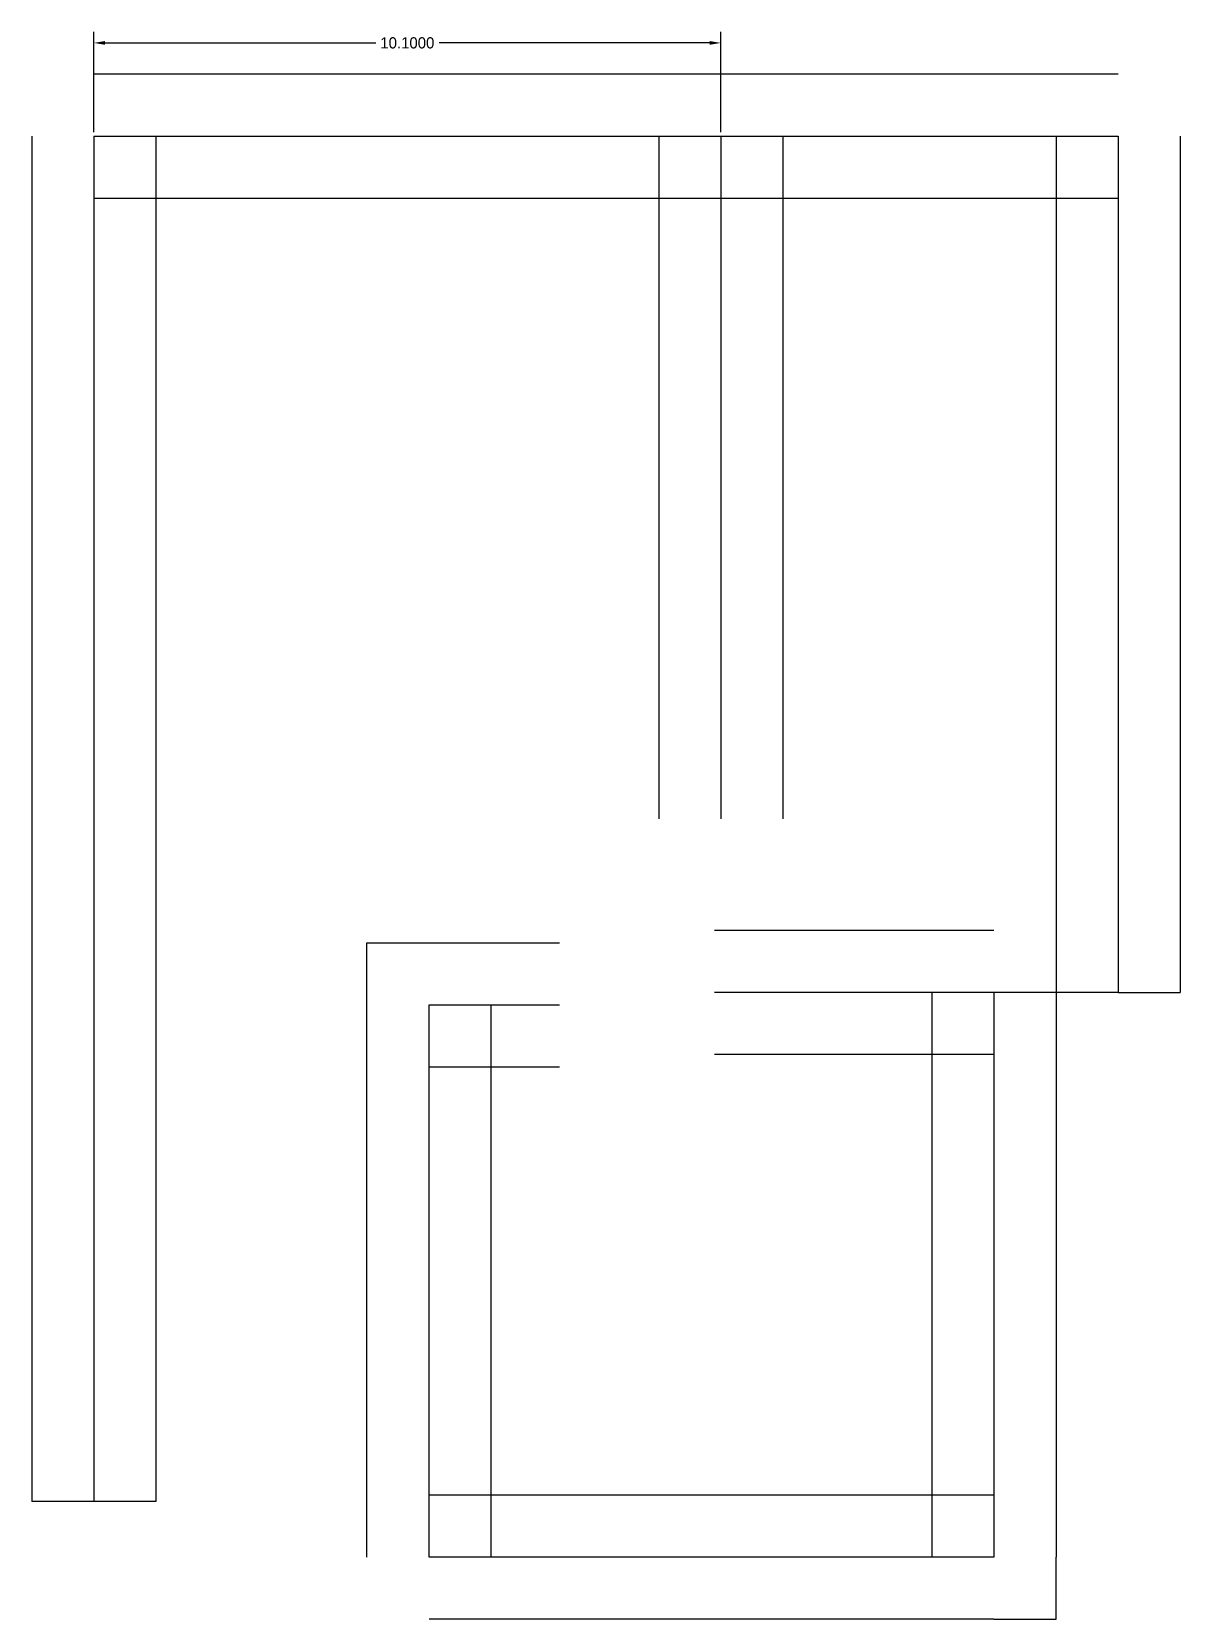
# Model space of a CAD drawing. Header units: inches. Extents: x 14 to 32.5, y 11.1 to 36.7.
import ezdxf

# ---------------------------------------------------------------- set-up
doc = ezdxf.new("R2010")
doc.units = ezdxf.units.IN
doc.header["$MEASUREMENT"] = 0
doc.dimstyles.get("Standard").update_dxf_attribs({"dimtxt": 0.18, "dimasz": 0.18, "dimexe": 0.18, "dimexo": 0.0625, "dimgap": 0.09, "dimtad": 0, "dimtih": 1, "dimtoh": 1, "dimdec": 4, "dimzin": 0, "dimdsep": 46, "dimtxsty": 'Standard', "dimcen": 0.09, "dimadec": 0, "dimazin": 0, "dimtfac": 1, "dimtdec": 4, "dimtofl": 0, "dimtmove": 0, "dimatfit": 3, "dimfxl": 1, "dimtolj": 1, "dimtzin": 0, "dimarcsym": 0})

# ---------------------------------------------------------------- blocks, each defined once
blk = doc.blocks.new('*D3')
at = {"color": 0, "lineweight": -2}
for p, q in [((15, 35.0625), (15, 36.68)), ((25.1, 35.0625), (25.1, 36.68)), ((15.18, 36.5), (19.54, 36.5)), ((24.92, 36.5), (20.56, 36.5))]:
    blk.add_line(p, q, dxfattribs=at)
at = {"color": 0}
for points in [[(15.18, 36.53), (15.18, 36.47), (15, 36.5)], [(24.92, 36.53), (24.92, 36.47), (25.1, 36.5)]]:
    blk.add_solid(points, dxfattribs=at)
at = {"layer": 'Defpoints', "color": 0}
for p in [(25.1, 36.5), (15, 35), (25.1, 35)]:
    blk.add_point(p, dxfattribs=at)
at = {"color": 0, "insert": (20.05, 36.5), "char_height": 0.18, "attachment_point": 5}
blk.add_mtext('\\A1;10.1000', dxfattribs=at)

msp = doc.modelspace()

# ---------------------------------------------------------------- linework, layer by layer
for p, q in [((15, 36), (25.1, 36)), ((25.1, 36), (31.5, 36)), ((14, 35), (14, 13)), ((15, 35), (25.1, 35)), ((15, 35), (15, 13)), ((16, 35), (16, 13)), ((24.1, 35), (24.1, 24)), ((25.1, 35), (31.5, 35)), ((25.1, 35), (25.1, 24)), ((26.1, 35), (26.1, 24)), ((26.1, 35), (26.1, 24)), ((26.1, 35), (26.1, 24)), ((30.5, 35), (30.5, 21.2)), ((31.5, 35), (31.5, 21.2)), ((32.5, 35), (32.5, 21.2)), ((15, 34), (25.1, 34)), ((25.1, 34), (31.5, 34)), ((19.4, 21), (19.4, 22)), ((19.4, 22), (20.4, 22)), ((20.4, 22), (22.5, 22)), ((20.4, 22), (22.5, 22)), ((20.4, 22), (22.5, 22)), ((20.4, 22), (22.5, 22)), ((20.4, 22), (22.5, 22)), ((20.4, 22), (22.5, 22)), ((29.5, 22.2), (25, 22.2)), ((19.4, 12.1), (19.4, 21)), ((20.4, 21), (20.4, 21)), ((20.4, 12.1), (20.4, 21)), ((20.4, 21), (22.5, 21)), ((21.4, 12.1), (21.4, 21)), ((29.5, 21.2), (25, 21.2)), ((28.5, 21.2), (28.5, 12.1)), ((31.5, 21.2), (29.5, 21.2)), ((29.5, 21.2), (29.5, 12.1)), ((30.5, 21.2), (30.5, 12.1)), ((31.5, 21.2), (32.5, 21.2)), ((20.4, 20), (22.5, 20)), ((29.5, 20.2), (25, 20.2)), ((29.5, 13.1), (20.4, 13.1)), ((16, 13), (14, 13)), ((29.5, 12.1), (20.4, 12.1)), ((30.5, 11.1), (30.5, 12.1)), ((29.5, 11.1), (20.4, 11.1)), ((29.5, 11.1), (30.5, 11.1))]:
    msp.add_line(p, q)

# ---------------------------------------------------------------- dimensions: what is measured, and where the dimension line sits
dim = msp.add_linear_dim(base=(25.1, 36.5), p1=(15, 35), p2=(25.1, 35), dimstyle='Standard')
dim.commit()
dim.dimension.update_dxf_attribs({"geometry": '*D3', "text_midpoint": (20.05, 36.5)})

doc.saveas('drawing.dxf')
